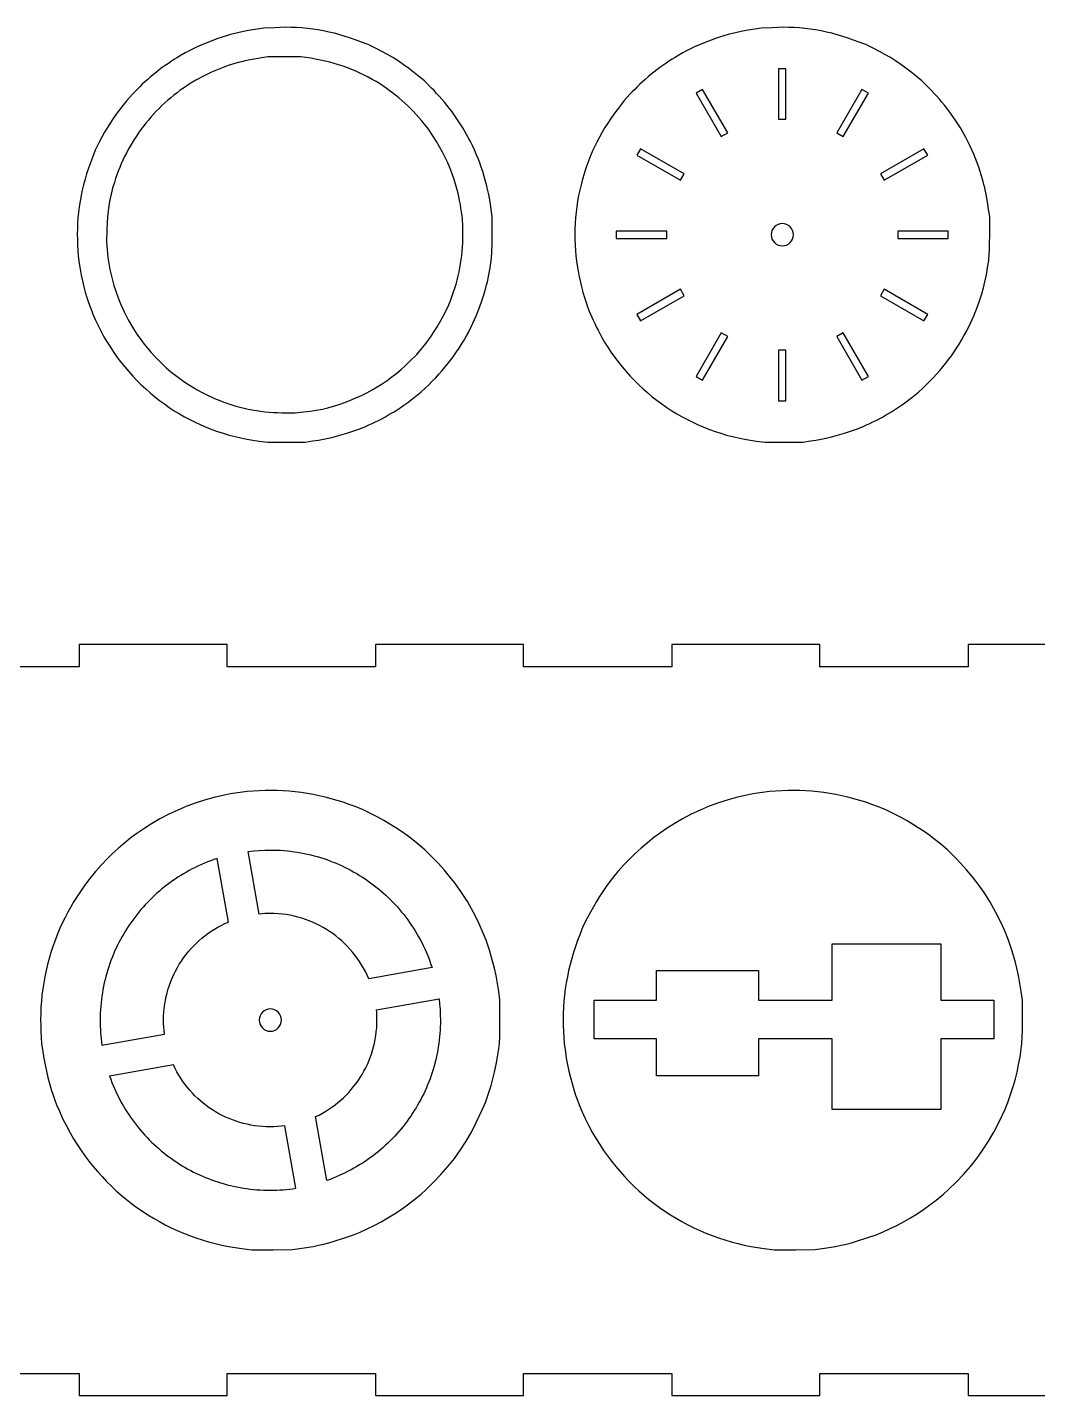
# Model space of a CAD drawing. Extents: x 2671 to 3169, y 765 to 950.
# Drawn here: x 2923.8 to 3060.2, y 765.5 to 950.2 of the extents above; entities that cross this region are included whole.
import ezdxf

# ---------------------------------------------------------------- set-up
doc = ezdxf.new("R2010")
doc.units = 0
doc.layers.add('6MM_ENGRAVE', color=245, linetype='CONTINUOUS')

msp = doc.modelspace()

# ---------------------------------------------------------------- linework, layer by layer
at = {"layer": '6MM_ENGRAVE'}
for points in [[(2958.94, 894.18), (2961.35, 894.2), (2962.37, 894.35), (2963.12, 894.47), (2963.81, 894.59), (2964.46, 894.72), (2965.09, 894.87), (2965.7, 895.02), (2966.32, 895.2), (2966.96, 895.4), (2967.64, 895.62), (2968.73, 895.99), (2969.49, 896.31), (2969.93, 896.51), (2970.37, 896.7), (2970.8, 896.91), (2971.23, 897.12), (2971.66, 897.35), (2972.08, 897.57), (2972.5, 897.81), (2972.91, 898.05), (2973.32, 898.3), (2973.73, 898.55), (2974.13, 898.82), (2974.52, 899.08), (2974.91, 899.36), (2975.3, 899.64), (2975.68, 899.93), (2976.06, 900.23), (2976.96, 900.94), (2977.52, 901.47), (2978.01, 901.94), (2978.49, 902.41), (2978.95, 902.88), (2979.39, 903.36), (2979.82, 903.84), (2980.23, 904.33), (2980.63, 904.83), (2981.02, 905.33), (2981.39, 905.84), (2981.76, 906.36), (2982.11, 906.88), (2982.45, 907.42), (2982.78, 907.97), (2983.09, 908.52), (2983.4, 909.09), (2983.7, 909.67), (2984.47, 911.32), (2984.61, 911.68), (2984.79, 912.13), (2984.97, 912.63), (2985.13, 913.11), (2985.5, 914.21), (2985.72, 915.01), (2985.82, 915.41), (2985.92, 915.83), (2986.11, 916.75), (2986.29, 917.73), (2986.43, 918.7), (2986.47, 919), (2986.5, 919.3), (2986.52, 919.62), (2986.54, 919.99), (2986.56, 920.9), (2986.57, 922.17), (2986.57, 924.66), (2986.43, 925.61), (2986.28, 926.61), (2986.1, 927.6), (2985.9, 928.52), (2985.79, 928.96), (2985.69, 929.37), (2985.3, 930.73), (2985.1, 931.31), (2984.89, 931.89), (2984.66, 932.48), (2984.42, 933.06), (2984.17, 933.64), (2983.9, 934.21), (2983.63, 934.77), (2983.34, 935.31), (2982.61, 936.63), (2981.9, 937.7), (2981.06, 938.91), (2980.77, 939.29), (2980.45, 939.68), (2980.12, 940.08), (2979.78, 940.48), (2979.43, 940.88), (2979.07, 941.27), (2978.72, 941.64), (2978.38, 941.99), (2977.42, 942.94), (2976.63, 943.59), (2975.95, 944.14), (2975.27, 944.66), (2974.57, 945.16), (2973.87, 945.64), (2973.15, 946.09), (2972.43, 946.52), (2971.68, 946.93), (2970.93, 947.32), (2969.83, 947.86), (2968.95, 948.2), (2968.21, 948.47), (2967.47, 948.73), (2966.73, 948.96), (2966, 949.17), (2965.27, 949.37), (2964.54, 949.54), (2963.81, 949.69), (2963.08, 949.82), (2962.35, 949.93), (2961.63, 950.02), (2960.9, 950.09), (2960.17, 950.14), (2959.44, 950.17), (2958.71, 950.18), (2957.97, 950.16), (2957.23, 950.13), (2955.73, 950.05), (2953.7, 949.76), (2953.01, 949.62), (2952.43, 949.49), (2951.85, 949.35), (2951.27, 949.2), (2950.69, 949.03), (2950.11, 948.85), (2949.53, 948.66), (2948.96, 948.46), (2948.4, 948.24), (2947.83, 948.01), (2947.28, 947.78), (2946.73, 947.53), (2946.19, 947.27), (2945.65, 947), (2945.12, 946.72), (2944.61, 946.42), (2944.1, 946.12), (2943.69, 945.87), (2943.28, 945.6), (2942.86, 945.32), (2942.45, 945.03), (2942.04, 944.74), (2941.64, 944.43), (2941.24, 944.12), (2940.84, 943.8), (2940.45, 943.48), (2940.07, 943.15), (2939.7, 942.82), (2939.34, 942.49), (2938.99, 942.15), (2938.65, 941.81), (2938.32, 941.47), (2938.01, 941.14), (2937.25, 940.3), (2936.73, 939.65), (2936.27, 939.06), (2935.83, 938.47), (2935.41, 937.87), (2935.01, 937.26), (2934.63, 936.64), (2934.25, 936.01), (2933.89, 935.35), (2933.54, 934.68), (2932.98, 933.58), (2932.61, 932.62), (2932.33, 931.89), (2932.07, 931.16), (2931.83, 930.42), (2931.61, 929.69), (2931.41, 928.94), (2931.24, 928.2), (2931.08, 927.46), (2930.95, 926.72), (2930.83, 925.97), (2930.74, 925.23), (2930.66, 924.48), (2930.61, 923.74), (2930.58, 923), (2930.57, 922.26), (2930.58, 921.52), (2930.61, 920.78), (2930.69, 919.32), (2930.83, 918.32), (2930.96, 917.54), (2931.1, 916.74), (2931.27, 915.95), (2931.45, 915.17), (2931.65, 914.42), (2931.86, 913.7), (2932.08, 913.04), (2932.3, 912.45), (2932.52, 911.87), (2932.68, 911.48), (2932.85, 911.06), (2933.04, 910.63), (2933.25, 910.18), (2933.47, 909.73), (2933.7, 909.28), (2933.93, 908.84), (2934.16, 908.42), (2934.59, 907.7), (2935.03, 907), (2935.49, 906.3), (2935.97, 905.63), (2936.46, 904.97), (2936.98, 904.33), (2937.51, 903.7), (2938.06, 903.1), (2938.62, 902.5), (2939.2, 901.93), (2939.8, 901.38), (2940.41, 900.84), (2941.03, 900.32), (2941.67, 899.82), (2942.32, 899.34), (2942.99, 898.88), (2943.66, 898.43), (2944.35, 898.01), (2945.06, 897.61), (2945.77, 897.23), (2946.5, 896.87), (2947.23, 896.52), (2947.98, 896.21), (2948.74, 895.91), (2949.5, 895.63), (2950.28, 895.38), (2951.06, 895.15), (2951.86, 894.94), (2952.66, 894.75), (2953.46, 894.59), (2954.28, 894.45), (2955.1, 894.33), (2956.27, 894.19)], [(3026.1, 894.18), (3028.51, 894.2), (3029.54, 894.35), (3030.28, 894.47), (3030.97, 894.59), (3031.62, 894.72), (3032.25, 894.87), (3032.87, 895.02), (3033.49, 895.2), (3034.13, 895.4), (3034.8, 895.62), (3035.89, 895.99), (3036.65, 896.31), (3037.1, 896.51), (3037.53, 896.7), (3037.96, 896.91), (3038.39, 897.12), (3038.82, 897.35), (3039.24, 897.57), (3039.66, 897.81), (3040.07, 898.05), (3040.48, 898.3), (3040.89, 898.55), (3041.29, 898.82), (3041.68, 899.08), (3042.08, 899.36), (3042.46, 899.64), (3042.85, 899.93), (3043.22, 900.23), (3044.12, 900.94), (3044.69, 901.47), (3045.17, 901.94), (3045.65, 902.41), (3046.11, 902.88), (3046.55, 903.36), (3046.98, 903.84), (3047.39, 904.33), (3047.79, 904.83), (3048.18, 905.33), (3048.56, 905.84), (3048.92, 906.36), (3049.27, 906.88), (3049.61, 907.42), (3049.94, 907.97), (3050.25, 908.52), (3050.56, 909.09), (3050.86, 909.67), (3051.63, 911.32), (3051.77, 911.68), (3051.95, 912.13), (3052.13, 912.63), (3052.29, 913.11), (3052.66, 914.21), (3052.88, 915.01), (3052.98, 915.41), (3053.08, 915.83), (3053.28, 916.75), (3053.45, 917.73), (3053.6, 918.7), (3053.63, 919), (3053.66, 919.3), (3053.68, 919.62), (3053.7, 919.99), (3053.72, 920.9), (3053.73, 922.17), (3053.73, 924.66), (3053.59, 925.61), (3053.44, 926.61), (3053.26, 927.6), (3053.06, 928.52), (3052.96, 928.96), (3052.85, 929.37), (3052.46, 930.73), (3052.26, 931.31), (3052.05, 931.89), (3051.82, 932.48), (3051.58, 933.06), (3051.33, 933.64), (3051.06, 934.21), (3050.79, 934.77), (3050.5, 935.31), (3049.77, 936.63), (3049.07, 937.7), (3048.22, 938.91), (3047.93, 939.29), (3047.61, 939.68), (3047.28, 940.08), (3046.94, 940.48), (3046.59, 940.88), (3046.23, 941.27), (3045.88, 941.64), (3045.54, 941.99), (3044.58, 942.94), (3043.79, 943.59), (3043.12, 944.14), (3042.43, 944.66), (3041.74, 945.16), (3041.03, 945.64), (3040.32, 946.09), (3039.59, 946.52), (3038.84, 946.93), (3038.09, 947.32), (3036.99, 947.86), (3036.11, 948.2), (3035.37, 948.47), (3034.63, 948.73), (3033.89, 948.96), (3033.16, 949.17), (3032.43, 949.37), (3031.7, 949.54), (3030.97, 949.69), (3030.24, 949.82), (3029.51, 949.93), (3028.79, 950.02), (3028.06, 950.09), (3027.33, 950.14), (3026.6, 950.17), (3025.87, 950.18), (3025.13, 950.16), (3024.39, 950.13), (3022.89, 950.05), (3020.86, 949.76), (3020.18, 949.62), (3019.59, 949.49), (3019.01, 949.35), (3018.43, 949.2), (3017.85, 949.03), (3017.27, 948.85), (3016.7, 948.66), (3016.12, 948.46), (3015.56, 948.24), (3014.99, 948.01), (3014.44, 947.78), (3013.89, 947.53), (3013.35, 947.27), (3012.81, 947), (3012.29, 946.72), (3011.77, 946.42), (3011.26, 946.12), (3010.85, 945.87), (3010.44, 945.6), (3010.02, 945.32), (3009.61, 945.03), (3009.2, 944.74), (3008.8, 944.43), (3008.4, 944.12), (3008, 943.8), (3007.61, 943.48), (3007.23, 943.15), (3006.86, 942.82), (3006.5, 942.49), (3006.15, 942.15), (3005.81, 941.81), (3005.48, 941.47), (3005.17, 941.14), (3004.41, 940.3), (3003.89, 939.65), (3003.43, 939.06), (3002.99, 938.47), (3002.57, 937.87), (3002.17, 937.26), (3001.79, 936.64), (3001.41, 936.01), (3001.05, 935.35), (3000.7, 934.68), (3000.15, 933.58), (2999.77, 932.62), (2999.49, 931.89), (2999.23, 931.16), (2998.99, 930.42), (2998.77, 929.69), (2998.58, 928.94), (2998.4, 928.2), (2998.24, 927.46), (2998.11, 926.72), (2997.99, 925.97), (2997.9, 925.23), (2997.82, 924.48), (2997.77, 923.74), (2997.74, 923), (2997.73, 922.26), (2997.74, 921.52), (2997.77, 920.78), (2997.85, 919.32), (2998, 918.32), (2998.12, 917.54), (2998.26, 916.74), (2998.43, 915.95), (2998.61, 915.17), (2998.81, 914.42), (2999.02, 913.7), (2999.24, 913.04), (2999.46, 912.45), (2999.68, 911.87), (2999.84, 911.48), (3000.01, 911.06), (3000.21, 910.63), (3000.41, 910.18), (3000.63, 909.73), (3000.86, 909.28), (3001.09, 908.84), (3001.32, 908.42), (3001.75, 907.7), (3002.19, 907), (3002.65, 906.3), (3003.13, 905.63), (3003.63, 904.97), (3004.14, 904.33), (3004.67, 903.7), (3005.22, 903.1), (3005.78, 902.5), (3006.36, 901.93), (3006.96, 901.38), (3007.57, 900.84), (3008.19, 900.32), (3008.83, 899.82), (3009.48, 899.34), (3010.15, 898.88), (3010.83, 898.43), (3011.52, 898.01), (3012.22, 897.61), (3012.93, 897.23), (3013.66, 896.87), (3014.4, 896.52), (3015.14, 896.21), (3015.9, 895.91), (3016.67, 895.63), (3017.44, 895.38), (3018.22, 895.15), (3019.02, 894.94), (3019.82, 894.75), (3020.63, 894.59), (3021.44, 894.45), (3022.26, 894.33), (3023.43, 894.19)], [(2962.55, 898.47), (2963.66, 898.66), (2964.39, 898.84), (2965.16, 899.05), (2965.93, 899.29), (2966.69, 899.55), (2967.45, 899.84), (2968.19, 900.15), (2968.92, 900.49), (2969.64, 900.85), (2970.35, 901.23), (2971.04, 901.64), (2971.73, 902.07), (2972.39, 902.52), (2973.04, 903), (2973.68, 903.49), (2974.29, 904.01), (2974.89, 904.54), (2975.47, 905.1), (2976.38, 906), (2977.02, 906.76), (2977.47, 907.33), (2977.92, 907.91), (2978.34, 908.5), (2978.75, 909.11), (2979.14, 909.74), (2979.51, 910.38), (2979.87, 911.03), (2980.21, 911.7), (2980.71, 912.72), (2980.97, 913.39), (2981.17, 913.92), (2981.36, 914.46), (2981.53, 914.99), (2981.69, 915.53), (2981.84, 916.07), (2981.98, 916.62), (2982.1, 917.16), (2982.21, 917.71), (2982.31, 918.26), (2982.39, 918.82), (2982.46, 919.37), (2982.52, 919.93), (2982.57, 920.49), (2982.6, 921.06), (2982.62, 921.62), (2982.62, 922.19), (2982.62, 923.4), (2982.55, 924.27), (2982.5, 924.74), (2982.44, 925.23), (2982.36, 925.75), (2982.28, 926.27), (2982.18, 926.79), (2982.08, 927.29), (2981.97, 927.78), (2981.86, 928.24), (2981.45, 929.66), (2981.19, 930.4), (2980.9, 931.14), (2980.58, 931.89), (2980.23, 932.63), (2979.86, 933.35), (2979.48, 934.06), (2979.07, 934.75), (2978.66, 935.4), (2977.89, 936.55), (2977.39, 937.17), (2977.05, 937.59), (2976.69, 938), (2976.33, 938.41), (2975.95, 938.81), (2975.57, 939.2), (2975.18, 939.58), (2974.78, 939.95), (2974.37, 940.31), (2973.96, 940.67), (2973.54, 941.01), (2973.11, 941.35), (2972.68, 941.67), (2972.24, 941.98), (2971.8, 942.29), (2971.35, 942.58), (2970.89, 942.86), (2970.36, 943.16), (2969.83, 943.46), (2969.28, 943.74), (2968.73, 944), (2968.17, 944.25), (2967.61, 944.49), (2967.03, 944.71), (2966.45, 944.92), (2965.85, 945.12), (2965.25, 945.3), (2964.64, 945.47), (2964.02, 945.62), (2963.39, 945.76), (2962.74, 945.89), (2962.09, 946), (2961.43, 946.1), (2960.73, 946.2), (2956.28, 946.19), (2955.22, 946.03), (2954.7, 945.94), (2954.19, 945.85), (2953.7, 945.76), (2953.21, 945.65), (2952.74, 945.54), (2952.28, 945.42), (2951.82, 945.29), (2951.37, 945.15), (2950.92, 945.01), (2950.48, 944.85), (2950.03, 944.68), (2949.59, 944.51), (2949.15, 944.32), (2948.7, 944.12), (2948.25, 943.91), (2947.8, 943.68), (2946.55, 943.06), (2945.8, 942.58), (2945.35, 942.29), (2944.9, 941.99), (2944.46, 941.68), (2944.03, 941.35), (2943.61, 941.02), (2943.19, 940.68), (2942.78, 940.33), (2942.38, 939.98), (2941.99, 939.61), (2941.61, 939.23), (2941.23, 938.85), (2940.86, 938.46), (2940.51, 938.06), (2940.16, 937.65), (2939.82, 937.24), (2939.49, 936.82), (2939.16, 936.39), (2938.85, 935.95), (2938.55, 935.51), (2938.26, 935.06), (2937.98, 934.61), (2937.7, 934.15), (2937.44, 933.68), (2937.19, 933.21), (2936.95, 932.73), (2936.72, 932.25), (2936.5, 931.76), (2936.29, 931.26), (2936.09, 930.77), (2935.91, 930.26), (2935.73, 929.76), (2935.57, 929.24), (2935.34, 928.45), (2935.14, 927.67), (2934.97, 926.91), (2934.84, 926.15), (2934.73, 925.37), (2934.65, 924.58), (2934.59, 923.75), (2934.55, 922.88), (2934.51, 921.2), (2934.6, 920.19), (2934.65, 919.64), (2934.71, 919.09), (2934.79, 918.55), (2934.88, 918.01), (2934.98, 917.47), (2935.1, 916.94), (2935.22, 916.41), (2935.36, 915.88), (2935.51, 915.35), (2935.67, 914.83), (2935.85, 914.31), (2936.03, 913.8), (2936.23, 913.29), (2936.44, 912.78), (2936.66, 912.28), (2936.9, 911.77), (2937.43, 910.68), (2937.89, 909.91), (2938.3, 909.26), (2938.71, 908.63), (2939.15, 908.02), (2939.6, 907.42), (2940.06, 906.85), (2940.56, 906.28), (2941.07, 905.72), (2941.62, 905.16), (2942.61, 904.17), (2943.37, 903.55), (2943.86, 903.17), (2944.4, 902.77), (2944.97, 902.38), (2945.56, 901.99), (2946.16, 901.62), (2946.75, 901.27), (2947.32, 900.95), (2947.86, 900.67), (2949.11, 900.06), (2949.8, 899.79), (2950.34, 899.59), (2950.89, 899.4), (2951.43, 899.22), (2951.98, 899.06), (2952.53, 898.91), (2953.08, 898.77), (2953.64, 898.65), (2954.19, 898.54), (2954.75, 898.45), (2955.31, 898.36), (2955.88, 898.3), (2956.45, 898.24), (2957.02, 898.2), (2957.59, 898.17), (2958.17, 898.16), (2958.75, 898.15), (2960, 898.16), (2960.72, 898.22), (2961.09, 898.26), (2961.55, 898.32), (2962.06, 898.39)], [(3026.23, 937.78), (3026.23, 944.58), (3025.23, 944.58), (3025.23, 937.78)], [(3018.37, 935.93), (3014.97, 941.8), (3014.11, 941.3), (3017.5, 935.43)], [(3037.35, 941.3), (3036.48, 941.8), (3033.09, 935.93), (3033.96, 935.43)], [(3006.6, 933.8), (3006.1, 932.93), (3011.98, 929.54), (3012.48, 930.4)], [(3039.48, 929.54), (3045.36, 932.93), (3044.86, 933.8), (3038.98, 930.4)], [(3010.13, 922.68), (3003.33, 922.68), (3003.33, 921.68), (3010.13, 921.68)], [(3041.33, 921.68), (3048.13, 921.68), (3048.13, 922.68), (3041.33, 922.68)], [(3011.98, 914.82), (3006.1, 911.42), (3006.6, 910.56), (3012.48, 913.95)], [(3044.86, 910.56), (3045.36, 911.42), (3039.48, 914.82), (3038.98, 913.95)], [(3014.97, 902.55), (3018.37, 908.43), (3017.5, 908.93), (3014.11, 903.05)], [(3033.09, 908.43), (3036.48, 902.55), (3037.35, 903.05), (3033.96, 908.93)], [(3026.23, 899.78), (3026.23, 906.58), (3025.23, 906.58), (3025.23, 899.78)], [(2928.59, 802.88), (2929.09, 801.89), (2929.6, 800.94), (2930.07, 800.14), (2930.56, 799.36), (2931.07, 798.59), (2931.6, 797.85), (2932.14, 797.12), (2932.71, 796.41), (2933.3, 795.72), (2933.91, 795.05), (2934.53, 794.39), (2935.17, 793.76), (2935.83, 793.14), (2936.5, 792.55), (2937.19, 791.97), (2937.9, 791.42), (2938.62, 790.89), (2939.36, 790.38), (2940.11, 789.89), (2940.87, 789.42), (2941.65, 788.97), (2942.44, 788.55), (2943.25, 788.15), (2944.06, 787.77), (2944.89, 787.42), (2945.73, 787.09), (2946.58, 786.78), (2947.44, 786.5), (2948.3, 786.25), (2949.18, 786.01), (2950.07, 785.81), (2950.96, 785.63), (2951.87, 785.47), (2952.76, 785.35), (2954.13, 785.18), (2957, 785.17), (2959.64, 785.19), (2960.89, 785.38), (2962.4, 785.63), (2963.14, 785.78), (2963.84, 785.94), (2964.53, 786.12), (2965.24, 786.32), (2966.63, 786.76), (2967.85, 787.18), (2968.74, 787.55), (2969.69, 787.98), (2970.64, 788.44), (2971.58, 788.94), (2972.5, 789.46), (2973.4, 790.02), (2974.28, 790.61), (2975.14, 791.23), (2975.96, 791.86), (2976.97, 792.66), (2977.64, 793.29), (2978.67, 794.29), (2979.66, 795.33), (2980.59, 796.41), (2981.47, 797.51), (2982.29, 798.66), (2983.05, 799.84), (2983.76, 801.06), (2984.43, 802.33), (2985.28, 804.13), (2985.65, 805.07), (2986.02, 806.12), (2986.42, 807.33), (2986.67, 808.25), (2986.9, 809.16), (2987.11, 810.17), (2987.3, 811.23), (2987.46, 812.3), (2987.54, 813.03), (2987.59, 813.85), (2987.61, 814.85), (2987.62, 816.16), (2987.62, 818.86), (2987.45, 820.04), (2987.28, 821.1), (2987.09, 822.17), (2986.87, 823.19), (2986.63, 824.14), (2986.21, 825.63), (2985.74, 826.94), (2985.23, 828.23), (2984.66, 829.49), (2984.04, 830.71), (2983.23, 832.18), (2982.44, 833.38), (2981.52, 834.69), (2980.83, 835.57), (2980.09, 836.45), (2979.32, 837.3), (2978.56, 838.08), (2977.49, 839.15), (2976.58, 839.9), (2975.86, 840.49), (2975.1, 841.07), (2974.34, 841.62), (2973.56, 842.14), (2972.77, 842.64), (2971.96, 843.12), (2971.14, 843.57), (2970.33, 843.99), (2969.08, 844.6), (2968.06, 845), (2967.27, 845.29), (2966.46, 845.57), (2965.65, 845.82), (2964.84, 846.06), (2964.04, 846.27), (2963.23, 846.46), (2962.42, 846.62), (2961.62, 846.77), (2960.81, 846.89), (2960, 846.99), (2959.19, 847.07), (2958.38, 847.12), (2957.57, 847.16), (2956.75, 847.17), (2955.94, 847.15), (2955.14, 847.12), (2953.48, 847.03), (2951.23, 846.71), (2950.43, 846.54), (2949.16, 846.25), (2947.88, 845.9), (2946.61, 845.49), (2945.35, 845.03), (2944.12, 844.51), (2942.91, 843.95), (2941.73, 843.34), (2940.6, 842.68), (2939.67, 842.09), (2938.76, 841.47), (2937.86, 840.81), (2936.99, 840.11), (2936.14, 839.4), (2935.33, 838.66), (2934.56, 837.91), (2933.86, 837.17), (2933.01, 836.24), (2932.42, 835.5), (2931.93, 834.86), (2931.45, 834.21), (2930.98, 833.55), (2930.53, 832.87), (2930.11, 832.18), (2929.69, 831.48), (2929.3, 830.76), (2928.92, 830.04), (2928.3, 828.8), (2927.86, 827.7), (2927.56, 826.92), (2927.28, 826.11), (2927.01, 825.3), (2926.77, 824.49), (2926.55, 823.67), (2926.36, 822.85), (2926.19, 822.03), (2926.04, 821.21), (2925.91, 820.38), (2925.8, 819.55), (2925.72, 818.73), (2925.66, 817.9), (2925.63, 817.07), (2925.62, 816.25), (2925.63, 815.42), (2925.66, 814.62), (2925.75, 813.02), (2925.92, 811.87), (2926.05, 811.03), (2926.21, 810.15), (2926.39, 809.29), (2926.59, 808.43), (2926.81, 807.6), (2927.04, 806.8), (2927.29, 806.04), (2927.54, 805.38), (2927.78, 804.75), (2928.15, 803.86)], [(2928.59, 802.88), (2929.09, 801.89), (2929.6, 800.94), (2930.07, 800.14), (2930.56, 799.36), (2931.07, 798.59), (2931.6, 797.85), (2932.14, 797.12), (2932.71, 796.41), (2933.3, 795.72), (2933.91, 795.05), (2934.53, 794.39), (2935.17, 793.76), (2935.83, 793.14), (2936.5, 792.55), (2937.19, 791.97), (2937.9, 791.42), (2938.62, 790.89), (2939.36, 790.38), (2940.11, 789.89), (2940.87, 789.42), (2941.65, 788.97), (2942.44, 788.55), (2943.25, 788.15), (2944.06, 787.77), (2944.89, 787.42), (2945.73, 787.09), (2946.58, 786.78), (2947.44, 786.5), (2948.3, 786.25), (2949.18, 786.01), (2950.07, 785.81), (2950.96, 785.63), (2951.87, 785.47), (2952.76, 785.35), (2954.13, 785.18), (2957, 785.17), (2959.64, 785.19), (2960.89, 785.38), (2962.4, 785.63), (2963.14, 785.78), (2963.84, 785.94), (2964.53, 786.12), (2965.24, 786.32), (2966.63, 786.76), (2967.85, 787.18), (2968.74, 787.55), (2969.69, 787.98), (2970.64, 788.44), (2971.58, 788.94), (2972.5, 789.46), (2973.4, 790.02), (2974.28, 790.61), (2975.14, 791.23), (2975.96, 791.86), (2976.97, 792.66), (2977.64, 793.29), (2978.67, 794.29), (2979.66, 795.33), (2980.59, 796.41), (2981.47, 797.51), (2982.29, 798.66), (2983.05, 799.84), (2983.76, 801.06), (2984.43, 802.33), (2985.28, 804.13), (2985.65, 805.07), (2986.02, 806.12), (2986.42, 807.33), (2986.67, 808.25), (2986.9, 809.16), (2987.11, 810.17), (2987.3, 811.23), (2987.46, 812.3), (2987.54, 813.03), (2987.59, 813.85), (2987.61, 814.85), (2987.62, 816.16), (2987.62, 818.86), (2987.45, 820.04), (2987.28, 821.1), (2987.09, 822.17), (2986.87, 823.19), (2986.63, 824.14), (2986.21, 825.63), (2985.74, 826.94), (2985.23, 828.23), (2984.66, 829.49), (2984.04, 830.71), (2983.23, 832.18), (2982.44, 833.38), (2981.52, 834.69), (2980.83, 835.57), (2980.09, 836.45), (2979.32, 837.3), (2978.56, 838.08), (2977.49, 839.15), (2976.58, 839.9), (2975.86, 840.49), (2975.1, 841.07), (2974.34, 841.62), (2973.56, 842.14), (2972.77, 842.64), (2971.96, 843.12), (2971.14, 843.57), (2970.33, 843.99), (2969.08, 844.6), (2968.06, 845), (2967.27, 845.29), (2966.46, 845.57), (2965.65, 845.82), (2964.84, 846.06), (2964.04, 846.27), (2963.23, 846.46), (2962.42, 846.62), (2961.62, 846.77), (2960.81, 846.89), (2960, 846.99), (2959.19, 847.07), (2958.38, 847.12), (2957.57, 847.16), (2956.75, 847.17), (2955.94, 847.15), (2955.14, 847.12), (2953.48, 847.03), (2951.23, 846.71), (2950.43, 846.54), (2949.16, 846.25), (2947.88, 845.9), (2946.61, 845.49), (2945.35, 845.03), (2944.12, 844.51), (2942.91, 843.95), (2941.73, 843.34), (2940.6, 842.68), (2939.67, 842.09), (2938.76, 841.47), (2937.86, 840.81), (2936.99, 840.11), (2936.14, 839.4), (2935.33, 838.66), (2934.56, 837.91), (2933.86, 837.17), (2933.01, 836.24), (2932.42, 835.5), (2931.93, 834.86), (2931.45, 834.21), (2930.98, 833.55), (2930.53, 832.87), (2930.11, 832.18), (2929.69, 831.48), (2929.3, 830.76), (2928.92, 830.04), (2928.3, 828.8), (2927.86, 827.7), (2927.56, 826.92), (2927.28, 826.11), (2927.01, 825.3), (2926.77, 824.49), (2926.55, 823.67), (2926.36, 822.85), (2926.19, 822.03), (2926.04, 821.21), (2925.91, 820.38), (2925.8, 819.55), (2925.72, 818.73), (2925.66, 817.9), (2925.63, 817.07), (2925.62, 816.25), (2925.63, 815.42), (2925.66, 814.62), (2925.75, 813.02), (2925.92, 811.87), (2926.05, 811.03), (2926.21, 810.15), (2926.39, 809.29), (2926.59, 808.43), (2926.81, 807.6), (2927.04, 806.8), (2927.29, 806.04), (2927.54, 805.38), (2927.78, 804.75), (2928.15, 803.86)], [(3000.23, 831.48), (2999.83, 830.76), (2999.46, 830.04), (2998.83, 828.8), (2998.4, 827.7), (2998.1, 826.92), (2997.81, 826.11), (2997.55, 825.3), (2997.31, 824.49), (2997.09, 823.67), (2996.89, 822.85), (2996.72, 822.03), (2996.57, 821.21), (2996.44, 820.38), (2996.34, 819.55), (2996.26, 818.73), (2996.2, 817.9), (2996.16, 817.07), (2996.15, 816.25), (2996.16, 815.42), (2996.2, 814.62), (2996.29, 813.02), (2996.45, 811.87), (2996.58, 811.03), (2996.74, 810.15), (2996.93, 809.29), (2997.13, 808.43), (2997.35, 807.6), (2997.58, 806.8), (2997.83, 806.04), (2998.08, 805.38), (2998.32, 804.75), (2998.68, 803.86), (2999.13, 802.88), (2999.62, 801.89), (3000.13, 800.94), (3000.6, 800.14), (3001.09, 799.36), (3001.6, 798.59), (3002.13, 797.85), (3002.68, 797.12), (3003.25, 796.41), (3003.83, 795.72), (3004.44, 795.05), (3005.06, 794.39), (3005.71, 793.76), (3006.36, 793.14), (3007.04, 792.55), (3007.73, 791.97), (3008.44, 791.42), (3009.16, 790.89), (3009.89, 790.38), (3010.65, 789.89), (3011.41, 789.42), (3012.19, 788.97), (3012.98, 788.55), (3013.78, 788.15), (3014.6, 787.77), (3015.43, 787.42), (3016.26, 787.09), (3017.11, 786.78), (3017.97, 786.5), (3018.84, 786.25), (3019.72, 786.01), (3020.6, 785.81), (3021.5, 785.63), (3022.4, 785.47), (3023.29, 785.35), (3024.67, 785.18), (3027.53, 785.17), (3030.17, 785.19), (3031.43, 785.38), (3032.94, 785.63), (3033.67, 785.78), (3034.37, 785.94), (3035.07, 786.12), (3035.77, 786.32), (3037.16, 786.76), (3038.39, 787.18), (3039.28, 787.55), (3040.22, 787.98), (3041.18, 788.44), (3042.11, 788.94), (3043.03, 789.46), (3043.93, 790.02), (3044.81, 790.61), (3045.67, 791.23), (3046.5, 791.86), (3047.5, 792.66), (3048.18, 793.29), (3049.21, 794.29), (3050.2, 795.33), (3051.13, 796.41), (3052, 797.51), (3052.82, 798.66), (3053.59, 799.84), (3054.3, 801.06), (3054.97, 802.33), (3055.81, 804.13), (3056.18, 805.07), (3056.55, 806.12), (3056.96, 807.33), (3057.21, 808.25), (3057.43, 809.16), (3057.64, 810.17), (3057.83, 811.23), (3057.99, 812.3), (3058.07, 813.03), (3058.12, 813.85), (3058.15, 814.85), (3058.15, 816.16), (3058.15, 818.86), (3057.99, 820.04), (3057.82, 821.1), (3057.62, 822.17), (3057.41, 823.19), (3057.17, 824.14), (3056.74, 825.63), (3056.28, 826.94), (3055.76, 828.23), (3055.19, 829.49), (3054.58, 830.71), (3053.76, 832.18), (3052.97, 833.38), (3052.05, 834.69), (3051.36, 835.57), (3050.62, 836.45), (3049.85, 837.3), (3049.1, 838.08), (3048.02, 839.15), (3047.12, 839.9), (3046.39, 840.49), (3045.64, 841.07), (3044.87, 841.62), (3044.09, 842.14), (3043.3, 842.64), (3042.5, 843.12), (3041.68, 843.57), (3040.86, 843.99), (3039.62, 844.6), (3038.59, 845), (3037.8, 845.29), (3036.99, 845.57), (3036.19, 845.82), (3035.38, 846.06), (3034.57, 846.27), (3033.77, 846.46), (3032.96, 846.62), (3032.15, 846.77), (3031.34, 846.89), (3030.54, 846.99), (3029.72, 847.07), (3028.91, 847.12), (3028.1, 847.16), (3027.29, 847.17), (3026.47, 847.15), (3025.67, 847.12), (3024.02, 847.03), (3021.77, 846.71), (3020.96, 846.54), (3019.7, 846.25), (3018.41, 845.9), (3017.14, 845.49), (3015.88, 845.03), (3014.65, 844.51), (3013.44, 843.95), (3012.27, 843.34), (3011.13, 842.68), (3010.21, 842.09), (3009.29, 841.47), (3008.4, 840.81), (3007.52, 840.11), (3006.68, 839.4), (3005.87, 838.66), (3005.09, 837.91), (3004.39, 837.17), (3003.55, 836.24), (3002.96, 835.5), (3002.46, 834.86), (3001.98, 834.21), (3001.52, 833.55), (3001.07, 832.87), (3000.64, 832.18)], [(3000.23, 831.48), (2999.83, 830.76), (2999.46, 830.04), (2998.83, 828.8), (2998.4, 827.7), (2998.1, 826.92), (2997.81, 826.11), (2997.55, 825.3), (2997.31, 824.49), (2997.09, 823.67), (2996.89, 822.85), (2996.72, 822.03), (2996.57, 821.21), (2996.44, 820.38), (2996.34, 819.55), (2996.26, 818.73), (2996.2, 817.9), (2996.16, 817.07), (2996.15, 816.25), (2996.16, 815.42), (2996.2, 814.62), (2996.29, 813.02), (2996.45, 811.87), (2996.58, 811.03), (2996.74, 810.15), (2996.93, 809.29), (2997.13, 808.43), (2997.35, 807.6), (2997.58, 806.8), (2997.83, 806.04), (2998.08, 805.38), (2998.32, 804.75), (2998.68, 803.86), (2999.13, 802.88), (2999.62, 801.89), (3000.13, 800.94), (3000.6, 800.14), (3001.09, 799.36), (3001.6, 798.59), (3002.13, 797.85), (3002.68, 797.12), (3003.25, 796.41), (3003.83, 795.72), (3004.44, 795.05), (3005.06, 794.39), (3005.71, 793.76), (3006.36, 793.14), (3007.04, 792.55), (3007.73, 791.97), (3008.44, 791.42), (3009.16, 790.89), (3009.89, 790.38), (3010.65, 789.89), (3011.41, 789.42), (3012.19, 788.97), (3012.98, 788.55), (3013.78, 788.15), (3014.6, 787.77), (3015.43, 787.42), (3016.26, 787.09), (3017.11, 786.78), (3017.97, 786.5), (3018.84, 786.25), (3019.72, 786.01), (3020.6, 785.81), (3021.5, 785.63), (3022.4, 785.47), (3023.29, 785.35), (3024.67, 785.18), (3027.53, 785.17), (3030.17, 785.19), (3031.43, 785.38), (3032.94, 785.63), (3033.67, 785.78), (3034.37, 785.94), (3035.07, 786.12), (3035.77, 786.32), (3037.16, 786.76), (3038.39, 787.18), (3039.28, 787.55), (3040.22, 787.98), (3041.18, 788.44), (3042.11, 788.94), (3043.03, 789.46), (3043.93, 790.02), (3044.81, 790.61), (3045.67, 791.23), (3046.5, 791.86), (3047.5, 792.66), (3048.18, 793.29), (3049.21, 794.29), (3050.2, 795.33), (3051.13, 796.41), (3052, 797.51), (3052.82, 798.66), (3053.59, 799.84), (3054.3, 801.06), (3054.97, 802.33), (3055.81, 804.13), (3056.18, 805.07), (3056.55, 806.12), (3056.96, 807.33), (3057.21, 808.25), (3057.43, 809.16), (3057.64, 810.17), (3057.83, 811.23), (3057.99, 812.3), (3058.07, 813.03), (3058.12, 813.85), (3058.15, 814.85), (3058.15, 816.16), (3058.15, 818.86), (3057.99, 820.04), (3057.82, 821.1), (3057.62, 822.17), (3057.41, 823.19), (3057.17, 824.14), (3056.74, 825.63), (3056.28, 826.94), (3055.76, 828.23), (3055.19, 829.49), (3054.58, 830.71), (3053.76, 832.18), (3052.97, 833.38), (3052.05, 834.69), (3051.36, 835.57), (3050.62, 836.45), (3049.85, 837.3), (3049.1, 838.08), (3048.02, 839.15), (3047.12, 839.9), (3046.39, 840.49), (3045.64, 841.07), (3044.87, 841.62), (3044.09, 842.14), (3043.3, 842.64), (3042.5, 843.12), (3041.68, 843.57), (3040.86, 843.99), (3039.62, 844.6), (3038.59, 845), (3037.8, 845.29), (3036.99, 845.57), (3036.19, 845.82), (3035.38, 846.06), (3034.57, 846.27), (3033.77, 846.46), (3032.96, 846.62), (3032.15, 846.77), (3031.34, 846.89), (3030.54, 846.99), (3029.72, 847.07), (3028.91, 847.12), (3028.1, 847.16), (3027.29, 847.17), (3026.47, 847.15), (3025.67, 847.12), (3024.02, 847.03), (3021.77, 846.71), (3020.96, 846.54), (3019.7, 846.25), (3018.41, 845.9), (3017.14, 845.49), (3015.88, 845.03), (3014.65, 844.51), (3013.44, 843.95), (3012.27, 843.34), (3011.13, 842.68), (3010.21, 842.09), (3009.29, 841.47), (3008.4, 840.81), (3007.52, 840.11), (3006.68, 839.4), (3005.87, 838.66), (3005.09, 837.91), (3004.39, 837.17), (3003.55, 836.24), (3002.96, 835.5), (3002.46, 834.86), (3001.98, 834.21), (3001.52, 833.55), (3001.07, 832.87), (3000.64, 832.18)], [(2969.9, 821.74), (2969.68, 822.23), (2969.45, 822.71), (2969.2, 823.18), (2968.93, 823.63), (2968.65, 824.08), (2968.35, 824.52), (2968.04, 824.94), (2967.71, 825.35), (2967.37, 825.75), (2967.02, 826.13), (2966.65, 826.5), (2966.27, 826.86), (2965.88, 827.2), (2965.47, 827.53), (2965.06, 827.84), (2964.63, 828.14), (2964.19, 828.42), (2963.74, 828.69), (2963.28, 828.94), (2962.81, 829.17), (2962.34, 829.39), (2961.85, 829.59), (2961.36, 829.77), (2960.86, 829.93), (2960.35, 830.08), (2959.83, 830.21), (2959.31, 830.32), (2958.78, 830.41), (2958.25, 830.48), (2957.71, 830.53), (2957.16, 830.56), (2956.62, 830.57), (2956.25, 830.57), (2955.88, 830.55), (2955.51, 830.53), (2955.14, 830.49), (2953.65, 838.94), (2954.39, 839.02), (2955.13, 839.08), (2955.87, 839.12), (2956.62, 839.13), (2957.08, 839.13), (2957.55, 839.11), (2958.02, 839.09), (2958.48, 839.06), (2958.94, 839.01), (2959.4, 838.96), (2959.85, 838.9), (2960.31, 838.83), (2960.76, 838.76), (2961.2, 838.67), (2961.65, 838.57), (2962.09, 838.47), (2962.53, 838.36), (2962.96, 838.24), (2963.4, 838.11), (2963.83, 837.97), (2964.25, 837.83), (2964.67, 837.67), (2965.09, 837.51), (2965.51, 837.34), (2965.92, 837.16), (2966.33, 836.98), (2966.73, 836.79), (2967.13, 836.59), (2967.52, 836.38), (2967.91, 836.16), (2968.3, 835.94), (2968.68, 835.71), (2969.05, 835.47), (2969.42, 835.23), (2969.79, 834.98), (2970.15, 834.72), (2970.51, 834.45), (2970.86, 834.18), (2971.21, 833.9), (2971.55, 833.61), (2971.88, 833.32), (2972.21, 833.02), (2972.53, 832.72), (2972.85, 832.41), (2973.16, 832.09), (2973.47, 831.77), (2973.77, 831.44), (2974.06, 831.1), (2974.35, 830.76), (2974.63, 830.41), (2974.9, 830.06), (2975.17, 829.7), (2975.43, 829.33), (2975.69, 828.96), (2975.93, 828.59), (2976.17, 828.21), (2976.41, 827.82), (2976.63, 827.43), (2976.85, 827.03), (2977.06, 826.63), (2977.26, 826.22), (2977.46, 825.81), (2977.64, 825.4), (2977.82, 824.98), (2978, 824.55), (2978.16, 824.12), (2978.31, 823.69), (2978.46, 823.25)], [(2933.9, 812.8), (2942.34, 814.28), (2942.28, 814.75), (2942.24, 815.22), (2942.22, 815.69), (2942.21, 816.17), (2942.22, 816.71), (2942.25, 817.25), (2942.3, 817.79), (2942.37, 818.32), (2942.46, 818.84), (2942.57, 819.36), (2942.7, 819.87), (2942.84, 820.38), (2943, 820.88), (2943.18, 821.37), (2943.38, 821.85), (2943.6, 822.33), (2943.83, 822.79), (2944.08, 823.25), (2944.34, 823.7), (2944.62, 824.14), (2944.91, 824.56), (2945.22, 824.98), (2945.55, 825.38), (2945.89, 825.78), (2946.24, 826.16), (2946.61, 826.52), (2946.99, 826.88), (2947.38, 827.22), (2947.79, 827.55), (2948.21, 827.86), (2948.64, 828.16), (2949.08, 828.44), (2949.53, 828.71), (2950, 828.96), (2950.48, 829.2), (2950.96, 829.41), (2949.45, 837.99), (2949.02, 837.84), (2948.59, 837.68), (2948.16, 837.52), (2947.74, 837.35), (2947.32, 837.17), (2946.91, 836.98), (2946.5, 836.78), (2946.09, 836.58), (2945.69, 836.37), (2945.3, 836.15), (2944.91, 835.93), (2944.53, 835.69), (2944.15, 835.46), (2943.78, 835.21), (2943.41, 834.95), (2943.05, 834.69), (2942.69, 834.43), (2942.34, 834.15), (2941.99, 833.87), (2941.65, 833.59), (2941.32, 833.29), (2940.99, 832.99), (2940.67, 832.69), (2940.35, 832.38), (2940.04, 832.06), (2939.74, 831.74), (2939.44, 831.41), (2939.15, 831.08), (2938.87, 830.74), (2938.59, 830.39), (2938.32, 830.04), (2938.05, 829.68), (2937.79, 829.32), (2937.54, 828.96), (2937.3, 828.59), (2937.06, 828.21), (2936.83, 827.83), (2936.61, 827.45), (2936.4, 827.06), (2936.19, 826.66), (2935.99, 826.27), (2935.8, 825.86), (2935.61, 825.46), (2935.44, 825.05), (2935.27, 824.63), (2935.11, 824.22), (2934.95, 823.8), (2934.81, 823.37), (2934.67, 822.94), (2934.54, 822.51), (2934.42, 822.07), (2934.31, 821.64), (2934.21, 821.2), (2934.11, 820.75), (2934.03, 820.3), (2933.95, 819.85), (2933.88, 819.4), (2933.82, 818.95), (2933.77, 818.49), (2933.73, 818.03), (2933.7, 817.57), (2933.67, 817.1), (2933.66, 816.64), (2933.65, 816.17), (2933.66, 815.74), (2933.67, 815.32), (2933.69, 814.9), (2933.72, 814.48), (2933.75, 814.06), (2933.79, 813.63), (2933.84, 813.22)], [(3008.75, 813.62), (3000.35, 813.62), (3000.35, 818.87), (3008.75, 818.87), (3008.75, 822.85), (3022.51, 822.85), (3022.51, 818.87), (3032.46, 818.87), (3032.46, 826.47), (3047.12, 826.47), (3047.12, 818.87), (3054.27, 818.87), (3054.27, 813.62), (3047.12, 813.62), (3047.12, 804.11), (3032.46, 804.11), (3032.46, 813.62), (3022.51, 813.62), (3022.51, 808.64), (3008.75, 808.64)], [(2964.26, 794.51), (2962.74, 803.14), (2963.2, 803.36), (2963.66, 803.61), (2964.1, 803.86), (2964.53, 804.14), (2964.95, 804.42), (2965.36, 804.72), (2965.76, 805.04), (2966.14, 805.36), (2966.51, 805.7), (2966.87, 806.06), (2967.22, 806.42), (2967.55, 806.8), (2967.87, 807.19), (2968.18, 807.58), (2968.47, 807.99), (2968.75, 808.41), (2969.02, 808.84), (2969.26, 809.28), (2969.5, 809.72), (2969.72, 810.18), (2969.92, 810.64), (2970.1, 811.11), (2970.27, 811.59), (2970.43, 812.08), (2970.56, 812.57), (2970.68, 813.07), (2970.78, 813.57), (2970.87, 814.08), (2970.93, 814.6), (2970.98, 815.12), (2971.01, 815.64), (2971.02, 816.17), (2971.02, 816.52), (2971, 816.86), (2970.98, 817.21), (2970.95, 817.56), (2979.4, 819.05), (2979.48, 818.33), (2979.53, 817.61), (2979.57, 816.89), (2979.58, 816.17), (2979.58, 815.71), (2979.56, 815.25), (2979.54, 814.8), (2979.51, 814.34), (2979.47, 813.89), (2979.42, 813.44), (2979.36, 813), (2979.29, 812.55), (2979.22, 812.11), (2979.14, 811.67), (2979.05, 811.24), (2978.95, 810.8), (2978.84, 810.37), (2978.72, 809.94), (2978.6, 809.52), (2978.47, 809.1), (2978.33, 808.68), (2978.18, 808.26), (2978.02, 807.85), (2977.86, 807.45), (2977.69, 807.04), (2977.51, 806.64), (2977.33, 806.24), (2977.13, 805.85), (2976.93, 805.46), (2976.73, 805.08), (2976.51, 804.7), (2976.29, 804.32), (2976.06, 803.95), (2975.83, 803.59), (2975.58, 803.22), (2975.33, 802.87), (2975.08, 802.51), (2974.82, 802.17), (2974.55, 801.82), (2974.27, 801.49), (2973.99, 801.15), (2973.7, 800.83), (2973.41, 800.5), (2973.11, 800.19), (2972.8, 799.88), (2972.49, 799.57), (2972.17, 799.27), (2971.85, 798.98), (2971.52, 798.69), (2971.18, 798.41), (2970.84, 798.14), (2970.5, 797.87), (2970.14, 797.61), (2969.79, 797.35), (2969.42, 797.1), (2969.06, 796.86), (2968.68, 796.63), (2968.3, 796.4), (2967.92, 796.18), (2967.53, 795.96), (2967.14, 795.76), (2966.74, 795.56), (2966.34, 795.36), (2965.93, 795.18), (2965.52, 795), (2965.11, 794.83), (2964.69, 794.67)], [(2960.08, 793.47), (2958.59, 801.9), (2958.1, 801.84), (2957.61, 801.8), (2957.11, 801.77), (2956.62, 801.76), (2956.08, 801.77), (2955.56, 801.8), (2955.03, 801.85), (2954.51, 801.92), (2954, 802), (2953.49, 802.11), (2952.99, 802.23), (2952.5, 802.36), (2952.01, 802.52), (2951.53, 802.69), (2951.05, 802.88), (2950.59, 803.09), (2950.13, 803.31), (2949.68, 803.54), (2949.24, 803.8), (2948.81, 804.06), (2948.39, 804.34), (2947.98, 804.64), (2947.58, 804.95), (2947.19, 805.27), (2946.82, 805.61), (2946.45, 805.96), (2946.1, 806.33), (2945.76, 806.7), (2945.43, 807.09), (2945.12, 807.49), (2944.82, 807.9), (2944.54, 808.33), (2944.26, 808.76), (2944.01, 809.21), (2943.77, 809.66), (2943.54, 810.13), (2934.93, 808.61), (2935.08, 808.18), (2935.25, 807.76), (2935.41, 807.34), (2935.59, 806.93), (2935.78, 806.52), (2935.97, 806.12), (2936.17, 805.72), (2936.37, 805.32), (2936.59, 804.93), (2936.81, 804.54), (2937.04, 804.16), (2937.27, 803.79), (2937.51, 803.42), (2937.76, 803.05), (2938.02, 802.69), (2938.28, 802.34), (2938.55, 801.99), (2938.82, 801.65), (2939.1, 801.31), (2939.39, 800.98), (2939.69, 800.65), (2939.98, 800.33), (2940.29, 800.02), (2940.6, 799.71), (2940.92, 799.41), (2941.24, 799.11), (2941.57, 798.82), (2941.9, 798.54), (2942.24, 798.26), (2942.58, 797.99), (2942.93, 797.73), (2943.28, 797.47), (2943.64, 797.22), (2944, 796.98), (2944.37, 796.74), (2944.74, 796.51), (2945.12, 796.29), (2945.5, 796.07), (2945.88, 795.87), (2946.27, 795.66), (2946.67, 795.47), (2947.06, 795.28), (2947.47, 795.1), (2947.87, 794.93), (2948.28, 794.77), (2948.69, 794.61), (2949.11, 794.46), (2949.53, 794.32), (2949.95, 794.19), (2950.38, 794.07), (2950.8, 793.95), (2951.24, 793.84), (2951.67, 793.74), (2952.11, 793.65), (2952.55, 793.57), (2952.99, 793.49), (2953.44, 793.42), (2953.89, 793.37), (2954.34, 793.32), (2954.79, 793.28), (2955.24, 793.24), (2955.7, 793.22), (2956.16, 793.21), (2956.62, 793.2), (2957.05, 793.21), (2957.49, 793.22), (2957.92, 793.24), (2958.35, 793.27), (2958.79, 793.31), (2959.22, 793.35), (2959.65, 793.41)]]:
    msp.add_lwpolyline(points, close=True, dxfattribs=at)
for points in [[(3025.73, 923.68, 0.414214), (3024.23, 922.18, 0.414214), (3025.73, 920.68, 0.414214), (3027.23, 922.18, 0.414214)], [(2956.62, 817.67, 0.414214), (2955.12, 816.17, 0.414214), (2956.62, 814.67, 0.414214), (2958.12, 816.17, 0.414214)]]:
    msp.add_lwpolyline(points, format="xyb", close=True, dxfattribs=at)
for points in [[(3070.82, 866.86), (3050.82, 866.86), (3050.82, 863.86), (3030.82, 863.86), (3030.82, 866.86), (3010.82, 866.86), (3010.82, 863.86), (2990.82, 863.86), (2990.82, 866.86), (2970.82, 866.86), (2970.82, 863.86), (2950.82, 863.86), (2950.82, 866.86), (2930.82, 866.86), (2930.82, 863.86), (2913.82, 863.86)], [(2913.82, 768.48), (2930.82, 768.48), (2930.82, 765.48), (2950.82, 765.48), (2950.82, 768.48), (2970.82, 768.48), (2970.82, 765.48), (2990.82, 765.48), (2990.82, 768.48), (3010.82, 768.48), (3010.82, 765.48), (3030.82, 765.48), (3030.82, 768.48), (3050.82, 768.48), (3050.82, 765.48), (3070.82, 765.48)]]:
    msp.add_lwpolyline(points, dxfattribs=at)

doc.saveas('drawing.dxf')
